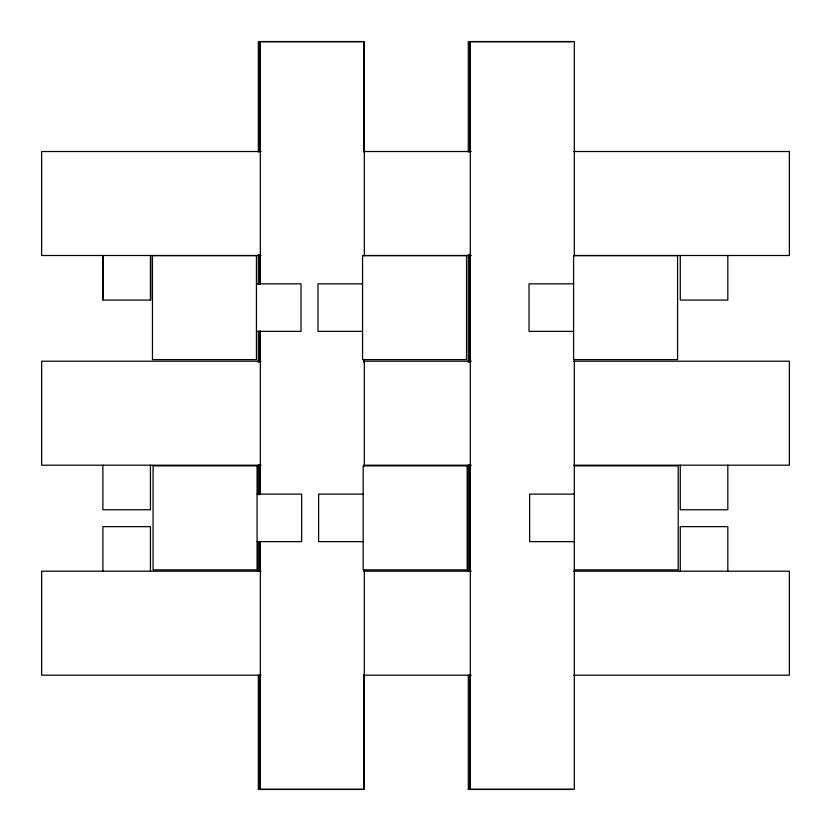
<?xml version="1.0" encoding="UTF-8"?>
<svg xmlns="http://www.w3.org/2000/svg" width="831" height="831" viewBox="0 0 831 831"><rect width="100%" height="100%" fill="white"/><g stroke="black" fill="none" stroke-linecap="round" stroke-linejoin="round"><path stroke-width="1.25" d="M362.306 41.716L258.316 41.716L258.316 152.063M572.289 41.716L468.3 41.716L468.3 152.063M261.017 151.512L41.633 151.512L41.633 255.501L261.017 255.501M363.573 151.512L471.322 151.512M573.878 151.512L789.367 151.512L789.367 255.501L573.878 255.501M363.573 255.501L471.322 255.501M256.447 283.838L301.019 283.838L301.019 331.372L256.447 331.372M362.555 283.838L317.993 283.838L317.993 331.372L362.555 331.372M573.587 283.838L529.015 283.838L529.015 331.372L573.587 331.372M261.017 361.205L41.633 361.205L41.633 465.194L261.017 465.194M363.573 361.205L471.322 361.205M573.878 361.205L789.367 361.205L789.367 465.194L573.878 465.194M363.573 465.194L471.322 465.194M574.221 465.879L678.21 465.879L678.21 569.869L574.221 569.869M257.08 494.113L301.653 494.113L301.653 541.646L257.08 541.646M363.189 494.113L318.626 494.113L318.626 541.646L363.189 541.646M574.221 494.113L529.648 494.113L529.648 541.646L574.221 541.646M261.017 571.198L41.633 571.198L41.633 675.188L261.017 675.188M363.573 571.198L471.322 571.198M573.878 571.198L789.367 571.198L789.367 675.188L573.878 675.188M363.573 675.188L471.322 675.188M362.306 789.45L258.316 789.45L258.316 675.208M572.289 789.45L468.3 789.45L468.3 675.208M727.821 255.501L727.821 300.064L680.277 300.064L680.277 255.501M727.821 465.194L727.821 509.767L680.277 509.767L680.277 465.194M727.821 571.198L727.821 526.636L680.277 526.636L680.277 571.198M574.304 255.74L574.304 41.55L469.764 41.55L469.764 151.896M574.304 359.594L574.304 789.284L469.764 789.284L469.764 675.052M470.315 41.55L470.315 789.284M469.764 254.442L469.764 362.191M469.764 464.747L469.764 571.198M468.3 254.608L468.3 362.358M468.3 464.913L468.3 571.364M364.321 255.74L364.321 41.55L259.781 41.55L259.781 151.896M364.321 359.594L364.321 466.046M364.321 569.9L364.321 789.284L259.781 789.284L259.781 675.052M363.77 41.55L363.77 151.896M363.77 359.594L363.77 362.191M363.77 675.052L363.77 789.284M260.332 41.55L260.332 284.306M260.332 331.039L260.332 494.601M260.332 541.334L260.332 789.284M259.781 254.442L259.781 284.306M259.781 331.039L259.781 362.191M259.781 464.747L259.781 494.601M259.781 541.334L259.781 571.198M258.316 254.608L258.316 284.472M258.316 331.205L258.316 362.358M258.316 464.913L258.316 494.767M258.316 541.5L258.316 571.364M150.723 255.501L150.723 300.064L102.888 300.064L102.888 255.501M150.432 255.501L150.432 300.064M150.432 465.194L150.432 509.767L102.888 509.767L102.888 465.194M150.432 571.198L150.432 526.636L102.888 526.636L102.888 571.198M103.179 255.501L103.179 300.064M256.447 255.605L152.457 255.605L152.457 359.594L256.447 359.594L256.447 255.605M466.544 255.605L362.555 255.605L362.555 359.594L466.544 359.594L466.544 255.605M677.577 255.605L573.587 255.605L573.587 359.594L677.577 359.594L677.577 255.605M257.08 465.879L153.091 465.879L153.091 569.869L257.08 569.869L257.08 465.879M467.178 465.879L363.189 465.879L363.189 569.869L467.178 569.869L467.178 465.879"/></g></svg>
